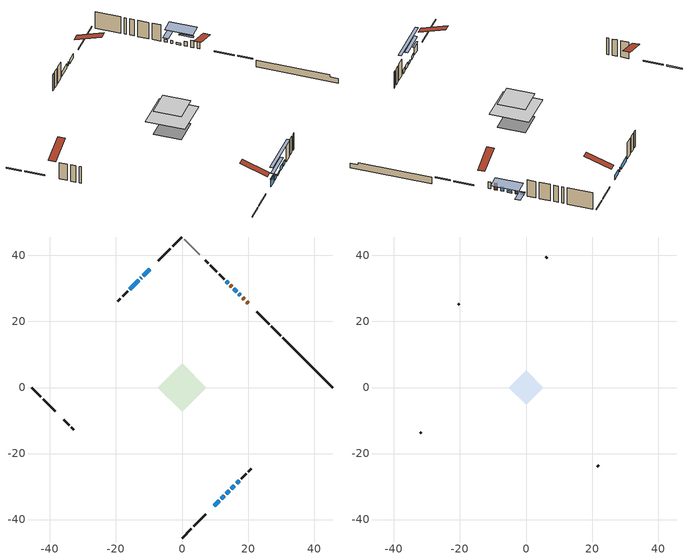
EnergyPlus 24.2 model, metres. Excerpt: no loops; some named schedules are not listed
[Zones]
conditioned space
 floor adiabatic (AdiabaticFloorConstruction): -7.32,0 0,7.32 7.32,0 0,-7.32 z2.99
 floor foundation (Slab1 construction): -5.18,0 0,5.18 5.18,0 0,-5.18 z-1.49
 wall outside (RimJoist1 construction): 0,-45.58 2.83,-42.75 / -45.58,0 -42.75,-2.83 / 0,45.58 -2.83,42.75 / 29.84,15.74 27.01,18.57 z0.55:0.85
 wall outside (RimJoist2 construction): 3.49,-42.09 7.18,-38.4 / -42.09,-3.49 -38.4,-7.18 / -3.49,42.09 -7.18,38.4 / 26.35,19.23 22.65,22.93 z0.55:0.85
 wall outside (AdiabaticWallConstruction 1): 18.9,26.68 18.35,27.23 z0.55:2.58
 wall outside (AdiabaticWallConstruction): 17.69,27.89 17.17,28.41 z0.55:1.97; 9.83,-35.76 11.23,-34.35 z0.55:2.63; 11.88,-33.7 12.76,-32.82 z0.55:1.62; 16.51,29.07 15.65,29.93 / 13.42,-32.16 14.28,-31.3 z0.55:1.16; -9.83,35.76 -11.71,33.87 / 14.94,-30.64 15.88,-29.7 / 16.54,-29.04 17.29,-28.29 / -12.37,33.21 -12.49,33.09 / -13.15,32.44 -15.81,29.77 z0.55:1.77; 13.96,31.62 13.42,32.16 z0.55:1.34
 wall outside (Wall1 construction): 17.95,-27.63 19.48,-26.1 / -35.76,-9.83 -34.22,-11.36 / -16.47,29.11 -18,27.58 / 12.76,32.82 11.23,34.35 z0.55:5.43
 wall outside (Wall3 construction): 20.14,-25.44 20.99,-24.59 / -33.57,-12.02 -32.72,-12.86 / -18.66,26.92 -19.51,26.07 / 7.92,37.66 7.07,38.51 z0.55:5.43
 wall foundation (FoundationWall1 construction): 30.49,15.09,-1.49 30.49,15.09,0.55 44.07,1.51,0.55 44.07,1.51,-0.15 45.58,0,-0.15 45.58,0,-1.49
 wall othersidecoefficients (AdiabaticWallConstruction 1): 20.01,25.57 19.55,26.03 z0.55:2.58
 wall othersidecoefficients (AdiabaticWallConstruction): 15,30.59 14.62,30.96 z0.55:1.44
 wall othersidecoefficients (Wall2 construction): 10.58,35.01 8.58,37 z0.55:5.43
 wall adiabatic (Wall5 construction): 5.36,40.22 0.66,44.92 z0.55:5.43
 window (WindowConstruction): 17.69,27.89 17.17,28.41 z0.55:1.97
 window (WindowConstruction 6): 9.83,-35.76 11.23,-34.35 z0.55:2.63
 window (WindowConstruction 7): 11.88,-33.7 12.76,-32.82 z0.55:1.62
 window (WindowConstruction 9): 16.51,29.07 15.65,29.93 z0.55:1.16
 window (WindowConstruction 10): 13.42,-32.16 14.28,-31.3 z0.55:1.16
 window (WindowConstruction 1): -9.83,35.76 -11.71,33.87 z0.55:1.77
 window (WindowConstruction 2): 14.94,-30.64 15.88,-29.7 z0.55:1.77
 window (WindowConstruction 3): 16.54,-29.04 17.29,-28.29 z0.55:1.77
 window (WindowConstruction 8): -12.37,33.21 -12.49,33.09 z0.55:1.77
 window (WindowConstruction 4): 13.96,31.62 13.42,32.16 z0.55:1.34
 window (WindowConstruction 5): -13.15,32.44 -15.81,29.77 z0.55:1.77
 door inside (Door): 20.01,25.57 19.56,26.03 z0.55:2.58
 door (Door 1): 18.9,26.68 18.35,27.23 z0.55:2.58
 door inside (Window): 14.99,30.59 14.62,30.96 z0.55:1.44
 ceiling adiabatic (AdiabaticFloorConstruction): 0,-7.32 7.32,0 0,7.32 -7.32,0 z2.99
attic - vented
 floor to conditioned space (Floor1 construction Reversed): -5.18,0 0,5.18 5.18,0 0,-5.18 z5.43
 wall outside (Wall4 construction): 21.65,-23.94 22.04,-23.54 / -32.06,-13.52 -31.66,-13.92 / -20.16,25.42 -20.56,25.02 / 6.41,39.17 6.02,39.56 z0.55:5.43
 roof outside (Roof1 construction): 9.17,-36.41,5.43 4.13,-31.37,7.8 2.8,-32.7,7.8 7.84,-37.74,5.43; -36.41,-9.17,5.43 -31.37,-4.13,7.8 -32.7,-2.8,7.8 -37.74,-7.84,5.43; -9.17,36.41,5.43 -4.13,31.37,7.8 -2.8,32.7,7.8 -7.84,37.74,5.43; 20.67,24.91,5.43 15.63,19.87,7.8 16.95,18.54,7.8 22,23.58,5.43
shading: 16.1,29.49 18.77,26.81 19.2,27.24 16.53,29.92 z3.49; 11.44,-34.14 9.61,-35.97 9.83,-36.18 11.65,-34.35 z2.93; 14.92,-30.66 9.73,-35.85 10.26,-36.39 15.46,-31.2 z4.67; 13.49,32.09 18.67,26.91 21.26,29.5 16.08,34.68 z4.21; 18.38,-27.2 9.33,-36.26 9.86,-36.79 18.91,-27.74 z6.95; 13.21,32.37 14.17,31.41 16.76,34 15.8,34.96 z1.64
[Building]
Building 1: Terrain=Suburbs
[Site:Location]
Montreal Mirabel Intl AP_QC: Latitude {deg}=45.68; Longitude {deg}=-74.03; Time Zone {hr}=-5; Elevation {m}=82; Keep Site Location Information=Yes
[Site:GroundTemperature:Shallow]
0.642858, -1.75623, -1.94836, -0.80987, 3.76054, 8.30966, 12.2535, 14.7518, 14.9641, 12.9321, 9.08883, 4.67926
[Site:WaterMainsTemperature]
Calculation Method=Schedule; Temperature Schedule=mains temperature schedule
[Material] Roughness=Rough; Thermal Absorptance=0.9
Name | Thickness {m} | Conductivity {W/m-K} | Density {kg/m3} | Specific Heat {J/kg-K} | Solar Absorptance | Visible Absorptance
asphalt or fiberglass shingles | 0.00635 | 0.162714 | 1121.4 | 1465.45 | 0.4 | 0.4
ceiling loosefill ins | 0.254 | 0.0480833 | 16.02 | 1046.75 | 0.7 | 0.7
ceiling stud and cavity | 0.1397 | 0.734582 | 65.682 | 1177.47 | 0.7 | 0.7
concrete 4.0 in. | 0.1016 | 1.803125 | 2242.8 | 837.4 | 0.7 | 0.7
concrete 8.0 in. | 0.2032 | 1.803125 | 2242.8 | 837.4 | 0.7 | 0.7
door material | 0.04445 | 0.469622 | 512.64 | 1214.23 | 0.7 | 0.7
door material 1 | 0.04445 | 0.060037 | 512.64 | 1214.23 | 0.7 | 0.7
door material 2 | 0.04445 | 0.053851 | 512.64 | 1214.23 | 0.7 | 0.7
exterior vertical ins | 0.00157442 | 0.029427 | 32.04 | 1214.23 | 0.7 | 0.7
floor covering | 0.0127 | 0.0433444 | 54.468 | 1339.84 | 0.6 | 0.6
floor rigid ins; wall rigid ins | 0.512978 | 0.029427 | 32.04 | 1214.23 | 0.7 | 0.7
floor stud and cavity | 0.1397 | 1.75129 | 37.0049 | 1207.88 | 0.7 | 0.7
furniture material conditioned space 1 | 0.1524 | 0.115458 | 640.8 | 1214.23 | 0.6 | 0.6
gypsum board | 0.0127 | 0.160291 | 801 | 837.4 | 0.6 | 0.6
osb sheathing 0.5 in. | 0.0127 | 0.115458 | 512.64 | 1214.23 | 0.7 | 0.7
osb sheathing 0.5 in. 1 | 0.0127 | 0.115458 | 512.64 | 1214.23 | 0.4 | 0.4
osb sheathing 0.75 in. | 0.01905 | 0.115458 | 512.64 | 1214.23 | 0.7 | 0.7
osb sheathing 2.0 in. | 0.0508 | 0.115458 | 512.64 | 1214.23 | 0.7 | 0.7
rim joist stud and cavity | 0.0508 | 0.0452492 | 125.044 | 1163.47 | 0.6 | 0.6
rim joist stud and cavity 1 | 0.0508 | 0.433314 | 125.044 | 1163.47 | 0.6 | 0.6
wall stud and cavity | 0.1397 | 0.100049 | 139.0536 | 1170.24 | 0.7 | 0.7
wall stud and cavity 1 | 0.1397 | 0.105708 | 139.0536 | 1170.24 | 0.7 | 0.7
wall stud and cavity 2 | 0.1397 | 0.0881538 | 139.0536 | 1170.24 | 0.7 | 0.7
wall stud and cavity 3 | 0.0889 | 6.1454 | 50.32683 | 1063.81 | 0.6 | 0.6
wall stud and cavity 4 | 0.1397 | 0.0895927 | 139.0536 | 1170.24 | 0.7 | 0.7
wall stud and cavity 5 | 0.0889 | 0.380278 | 52.3479 | 1209.89 | 0.7 | 0.7
wall stud and cavity 6 | 0.0889 | 0.391764 | 83.0341 | 1211.67 | 0.7 | 0.7
wood siding | 0.0254 | 0.102417 | 544.68 | 1172.36 | 0.4 | 0.4
wood siding 1 | 0.00254 | 0.102417 | 544.68 | 1172.36 | 0.4 | 0.4
wood siding 2; wood siding 3; wood siding 4 | 0.0254 | 0.102417 | 544.68 | 1172.36 | 0.7 | 0.7
[WindowMaterial:SimpleGlazingSystem]
Name | U-Factor {W/m2-K} | Solar Heat Gain Coefficient
WindowMaterial | 2.963916 | 0.56
WindowMaterial 1 | 4.07624 | 0.69
WindowMaterial 2 | 4.34197 | 0.67
WindowMaterial 3 | 4.53275 | 0.66
WindowMaterial 4 | 2.969594 | 0.62
WindowMaterial 5 | 3.58509 | 0.72
WindowMaterial 6 | 3.31993 | 0.62
WindowMaterial 7 | 4.51231 | 0.67
WindowMaterial 8 | 3.13937 | 0.43
WindowMaterial 9 | 5.03752 | 0.63
[Construction]
AdiabaticFloorConstruction: floor stud and cavity, floor rigid ins, osb sheathing 0.75 in., floor covering
AdiabaticWallConstruction: wood siding 3, wall rigid ins, wall stud and cavity 5, gypsum board
AdiabaticWallConstruction 1: wood siding 4, wall rigid ins, wall stud and cavity 5, gypsum board
Door: door material 1
Door 1: door material 2
Floor1 construction Reversed: gypsum board, ceiling stud and cavity, ceiling loosefill ins
FoundationWall1 construction: concrete 8.0 in.
furniture construction conditioned space 1: furniture material conditioned space 1
PartitionWallConstruction: gypsum board, wall stud and cavity 6, gypsum board
RimJoist1 construction: wood siding 2, osb sheathing 2.0 in., rim joist stud and cavity
RimJoist2 construction: wood siding 2, osb sheathing 2.0 in., rim joist stud and cavity 1
Roof1 construction: asphalt or fiberglass shingles
Slab1 construction: concrete 4.0 in.
Wall1 construction: wood siding, osb sheathing 0.5 in., wall stud and cavity, gypsum board
Wall2 construction: osb sheathing 0.5 in. 1, wall stud and cavity 1, gypsum board
Wall3 construction: wood siding, osb sheathing 0.5 in., wall stud and cavity 2, gypsum board
Wall4 construction: wood siding 1, wall stud and cavity 3
Wall5 construction: osb sheathing 0.5 in. 1, wall stud and cavity 4, gypsum board
Window: door material
WindowConstruction: WindowMaterial
WindowConstruction 1: WindowMaterial 1
WindowConstruction 10; WindowConstruction 9: WindowMaterial 9
WindowConstruction 2: WindowMaterial 2
WindowConstruction 3: WindowMaterial 3
WindowConstruction 4: WindowMaterial 4
WindowConstruction 5: WindowMaterial 5
WindowConstruction 6: WindowMaterial 6
WindowConstruction 7: WindowMaterial 7
WindowConstruction 8: WindowMaterial 8
[Zone] Multiplier=1; Part of Total Floor Area=Yes
Name | Volume {m3}
attic - vented | 20.6937
conditioned space | 395.5
[Space]
Name | Zone | Volume {m3}
attic - vented 1 | attic - vented | 20.6937
conditioned space 1 | conditioned space | 395.5
[ZoneInfiltration:EffectiveLeakageArea]
infil attic - vented 1: Zone or Space=attic - vented 1; Schedule=Always On Discrete; Effective Air Leakage Area {cm2}=2474.77; Stack Coefficient=0.000504444; Wind Coefficient=1.51749e-05
[ZoneMixing]
whole house fan mix: Zone or Space=attic - vented; Schedule=Always On Continuous; Design Flow Rate Calculation Method=Flow/Zone; Design Flow Rate {m3/s}=0; Source Zone or Space=conditioned space
[SurfaceProperty:ExposedFoundationPerimeter]
Slab1: Exposed Perimeter Calculation Method=TotalExposedPerimeter; Total Exposed Perimeter {m}=21.336
[SurfaceProperty:OtherSideCoefficients]
other non-freezing space: Combined Convective/Radiative Film Coefficient {W/m2-K}=8.35; Constant Temperature Coefficient=1; External Dry-Bulb Temperature Coefficient=0; Ground Temperature Coefficient=0; Wind Speed Coefficient=0; Zone Air Temperature Coefficient=0; Constant Temperature Schedule=other non-freezing space; Previous Other Side Temperature Coefficient=0
[InternalMass] Zone or ZoneList=conditioned space; Space or SpaceList=conditioned space 1
Name | Construction | Surface Area {m2}
furniture mass conditioned space 1 | furniture construction conditioned space 1 | 64.328
partition wall mass | PartitionWallConstruction | 160.82
[Lights]
interior lighting: Zone or ZoneList or Space or SpaceList=conditioned space 1; Schedule=interior lighting schedule; Design Level Calculation Method=LightingLevel; Lighting Level {W}=343.2; Return Air Fraction=0; Fraction Radiant=0.6; Fraction Visible=0.2; Fraction Replaceable=1
[People]
occupants: Zone or ZoneList or Space or SpaceList=conditioned space 1; Number of People Schedule=occupants schedule; Number of People Calculation Method=People; Number of People=3; Fraction Radiant=0.314171; Sensible Heat Fraction=0.56303; Activity Level Schedule=occupants activity schedule; Carbon Dioxide Generation Rate {m3/s-W}=0; Enable ASHRAE 55 Comfort Warnings=No; Mean Radiant Temperature Calculation Type=EnclosureAveraged
[ElectricEquipment] Zone or ZoneList or Space or SpaceList=conditioned space 1; Design Level Calculation Method=EquipmentLevel
Name | Schedule | Design Level {W} | Fraction Latent | Fraction Radiant | Fraction Lost
clothes dryer | clothes dryer schedule | 140.772 | 0.015 | 0.081 | 0.85
clothes washer | clothes washer schedule | 32.1985 | 0.03 | 0.162 | 0.7
cooking range | cooking range schedule | 208.969 | 0.08 | 0.432 | 0.2
dishwasher | dishwasher schedule | 66.8632 | 0.3 | 0.18 | 0.4
fridge | fridge schedule | 72.9452 | 0 | 0.6 | 0
mech vent bath fan 0 | mech vent bath fan 0 schedule | 50.2 | 0 | 0 | 1
mech vent house fan | mech vent house fan schedule | 0 | 0 | 0 | 1
mech vent house fan cfis | mech vent house fan cfis schedule | 0 | 0 | 0 | 0
mech vent range fan 0 | mech vent range fan 0 schedule | 57 | 0 | 0 | 1
misc plug loads | misc plug loads schedule | 494.7 | 0.045 | 0.513 | 0.1
whole house fan | Always On Discrete | 0 | 0 | 0 | 1
[OtherEquipment] Zone or ZoneList or Space or SpaceList=conditioned space 1; Design Level Calculation Method=EquipmentLevel
Name | Fuel Type | Schedule | Design Level {W} | Fraction Latent | Fraction Radiant | Fraction Lost
clothes dryer 1 | Electricity | clothes dryer schedule | 0 | 0.015 | 0.081 | 0.85
cooking range 1 | Electricity | cooking range schedule | 0 | 0.08 | 0.432 | 0.2
general water use latent | None | general water use schedule | 59.3978 | 1 | 0 | 0
general water use sensible | None | general water use schedule | -58.539 | 0 | 0.6 | 0
mech vent house fan latent load | None | Always On Discrete | 0 | 1 | 0 | 0
mech vent house fan sensible load | None | Always On Discrete | 0 | 0 | 0 | 0
water heater energy adjustment1 | Electricity | Always On Discrete | 0.01 | 0 | 0 | 1
[ZoneInfiltration:DesignFlowRate] Zone or ZoneList or Space or SpaceList=conditioned space 1; Schedule=Always On Discrete; Design Flow Rate Calculation Method=Flow/Zone; Design Flow Rate {m3/s}=0
infil flow; natural vent flow; whole house fan flow
[Foundation:Kiva]
Foundation Kiva 1: Initial Indoor Air Temperature {C}=18; Wall Height Above Grade {m}=0.549981; Wall Depth Below Slab {m}=0.2032; Custom Block Material Name 1=exterior vertical ins; Custom Block Depth 1 {m}=2.04; Custom Block X Position 1 {m}=0.2032; Custom Block Z Position 1 {m}=0
[Foundation:Kiva:Settings]
Soil Conductivity {W/m-K}=0.849921; Soil Density {kg/m3}=1842.3; Soil Specific Heat {J/kg-K}=418.7; Ground Solar Absorptivity=0.9; Ground Thermal Absorptivity=0.9; Ground Surface Roughness {m}=0.03; Far-Field Width {m}=40; Deep-Ground Boundary Condition=ZeroFlux; Deep-Ground Depth {m}=40; Minimum Cell Dimension {m}=0.2; Maximum Cell Growth Coefficient=3; Simulation Timestep=Timestep
[Exterior:Lights]
exterior lighting: Schedule=exterior lighting schedule; Design Level {W}=75.6
[Schedule:Constant]
Name | Hourly Value
Always On Continuous; mech vent house fan schedule; mech vent house fan cfis schedule; Always On Discrete | 1
other non-freezing space; fridge schedule | 0
occupants activity schedule | 117.228
[Schedule:Week:Daily]
interior lighting schedule Week Rule - Jan1-Jan27: interior lighting schedule day, interior lighting schedule day, interior lighting schedule day, interior lighting schedule day, interior lighting schedule day, interior lighting schedule day, interior lighting schedule day, interior lighting schedule default day, interior lighting schedule default day, interior lighting schedule default day, interior lighting schedule default day, interior lighting schedule default day
interior lighting schedule Week Rule - Jan28-Feb3: interior lighting schedule day, interior lighting schedule day, interior lighting schedule day, interior lighting schedule day, interior lighting schedule day 1, interior lighting schedule day 1, interior lighting schedule day 1, interior lighting schedule default day, interior lighting schedule default day, interior lighting schedule default day, interior lighting schedule default day, interior lighting schedule default day
interior lighting schedule Week Rule - Feb4-Feb24: interior lighting schedule day 1, interior lighting schedule day 1, interior lighting schedule day 1, interior lighting schedule day 1, interior lighting schedule day 1, interior lighting schedule day 1, interior lighting schedule day 1, interior lighting schedule default day, interior lighting schedule default day, interior lighting schedule default day, interior lighting schedule default day, interior lighting schedule default day
interior lighting schedule Week Rule - Feb25-Mar3: interior lighting schedule day 1, interior lighting schedule day 1, interior lighting schedule day 1, interior lighting schedule day 1, interior lighting schedule day 2, interior lighting schedule day 2, interior lighting schedule day 2, interior lighting schedule default day, interior lighting schedule default day, interior lighting schedule default day, interior lighting schedule default day, interior lighting schedule default day
interior lighting schedule Week Rule - Mar4-Mar31: interior lighting schedule day 2, interior lighting schedule day 2, interior lighting schedule day 2, interior lighting schedule day 2, interior lighting schedule day 2, interior lighting schedule day 2, interior lighting schedule day 2, interior lighting schedule default day, interior lighting schedule default day, interior lighting schedule default day, interior lighting schedule default day, interior lighting schedule default day
interior lighting schedule Week Rule - Apr1-Apr28: interior lighting schedule day 3, interior lighting schedule day 3, interior lighting schedule day 3, interior lighting schedule day 3, interior lighting schedule day 3, interior lighting schedule day 3, interior lighting schedule day 3, interior lighting schedule default day, interior lighting schedule default day, interior lighting schedule default day, interior lighting schedule default day, interior lighting schedule default day
interior lighting schedule Week Rule - Apr29-May5: interior lighting schedule day 3, interior lighting schedule day 3, interior lighting schedule day 4, interior lighting schedule day 4, interior lighting schedule day 4, interior lighting schedule day 4, interior lighting schedule day 4, interior lighting schedule default day, interior lighting schedule default day, interior lighting schedule default day, interior lighting schedule default day, interior lighting schedule default day
interior lighting schedule Week Rule - May6-May26: interior lighting schedule day 4, interior lighting schedule day 4, interior lighting schedule day 4, interior lighting schedule day 4, interior lighting schedule day 4, interior lighting schedule day 4, interior lighting schedule day 4, interior lighting schedule default day, interior lighting schedule default day, interior lighting schedule default day, interior lighting schedule default day, interior lighting schedule default day
interior lighting schedule Week Rule - May27-Jun2: interior lighting schedule day 4, interior lighting schedule day 4, interior lighting schedule day 4, interior lighting schedule day 4, interior lighting schedule day 4, interior lighting schedule day 5, interior lighting schedule day 5, interior lighting schedule default day, interior lighting schedule default day, interior lighting schedule default day, interior lighting schedule default day, interior lighting schedule default day
interior lighting schedule Week Rule - Jun3-Jun30: interior lighting schedule day 5, interior lighting schedule day 5, interior lighting schedule day 5, interior lighting schedule day 5, interior lighting schedule day 5, interior lighting schedule day 5, interior lighting schedule day 5, interior lighting schedule default day, interior lighting schedule default day, interior lighting schedule default day, interior lighting schedule default day, interior lighting schedule default day
interior lighting schedule Week Rule - Jul1-Jul28: interior lighting schedule day 6, interior lighting schedule day 6, interior lighting schedule day 6, interior lighting schedule day 6, interior lighting schedule day 6, interior lighting schedule day 6, interior lighting schedule day 6, interior lighting schedule default day, interior lighting schedule default day, interior lighting schedule default day, interior lighting schedule default day, interior lighting schedule default day
interior lighting schedule Week Rule - Jul29-Aug4: interior lighting schedule day 6, interior lighting schedule day 6, interior lighting schedule day 6, interior lighting schedule day 7, interior lighting schedule day 7, interior lighting schedule day 7, interior lighting schedule day 7, interior lighting schedule default day, interior lighting schedule default day, interior lighting schedule default day, interior lighting schedule default day, interior lighting schedule default day
interior lighting schedule Week Rule - Aug5-Aug25: interior lighting schedule day 7, interior lighting schedule day 7, interior lighting schedule day 7, interior lighting schedule day 7, interior lighting schedule day 7, interior lighting schedule day 7, interior lighting schedule day 7, interior lighting schedule default day, interior lighting schedule default day, interior lighting schedule default day, interior lighting schedule default day, interior lighting schedule default day
interior lighting schedule Week Rule - Aug26-Sep1: interior lighting schedule day 7, interior lighting schedule day 7, interior lighting schedule day 7, interior lighting schedule day 7, interior lighting schedule day 7, interior lighting schedule day 7, interior lighting schedule day 8, interior lighting schedule default day, interior lighting schedule default day, interior lighting schedule default day, interior lighting schedule default day, interior lighting schedule default day
interior lighting schedule Week Rule - Sep2-Sep29: interior lighting schedule day 8, interior lighting schedule day 8, interior lighting schedule day 8, interior lighting schedule day 8, interior lighting schedule day 8, interior lighting schedule day 8, interior lighting schedule day 8, interior lighting schedule default day, interior lighting schedule default day, interior lighting schedule default day, interior lighting schedule default day, interior lighting schedule default day
interior lighting schedule Week Rule - Sep30-Oct6: interior lighting schedule day 8, interior lighting schedule day 9, interior lighting schedule day 9, interior lighting schedule day 9, interior lighting schedule day 9, interior lighting schedule day 9, interior lighting schedule day 9, interior lighting schedule default day, interior lighting schedule default day, interior lighting schedule default day, interior lighting schedule default day, interior lighting schedule default day
interior lighting schedule Week Rule - Oct7-Oct27: interior lighting schedule day 9, interior lighting schedule day 9, interior lighting schedule day 9, interior lighting schedule day 9, interior lighting schedule day 9, interior lighting schedule day 9, interior lighting schedule day 9, interior lighting schedule default day, interior lighting schedule default day, interior lighting schedule default day, interior lighting schedule default day, interior lighting schedule default day
interior lighting schedule Week Rule - Oct28-Nov3: interior lighting schedule day 9, interior lighting schedule day 9, interior lighting schedule day 9, interior lighting schedule day 9, interior lighting schedule day 10, interior lighting schedule day 10, interior lighting schedule day 10, interior lighting schedule default day, interior lighting schedule default day, interior lighting schedule default day, interior lighting schedule default day, interior lighting schedule default day
interior lighting schedule Week Rule - Nov4-Nov24: interior lighting schedule day 10, interior lighting schedule day 10, interior lighting schedule day 10, interior lighting schedule day 10, interior lighting schedule day 10, interior lighting schedule day 10, interior lighting schedule day 10, interior lighting schedule default day, interior lighting schedule default day, interior lighting schedule default day, interior lighting schedule default day, interior lighting schedule default day
interior lighting schedule Week Rule - Nov25-Dec1: interior lighting schedule day 10, interior lighting schedule day 10, interior lighting schedule day 10, interior lighting schedule day 10, interior lighting schedule day 10, interior lighting schedule day 10, interior lighting schedule day 11, interior lighting schedule default day, interior lighting schedule default day, interior lighting schedule default day, interior lighting schedule default day, interior lighting schedule default day
interior lighting schedule Week Rule - Dec2-Dec31: interior lighting schedule day 11, interior lighting schedule day 11, interior lighting schedule day 11, interior lighting schedule day 11, interior lighting schedule day 11, interior lighting schedule day 11, interior lighting schedule day 11, interior lighting schedule default day, interior lighting schedule default day, interior lighting schedule default day, interior lighting schedule default day, interior lighting schedule default day
occupants schedule Week Rule - Jan1-Dec31: occupants schedule day, occupants schedule day, occupants schedule day, occupants schedule day, occupants schedule day, occupants schedule day, occupants schedule day, occupants schedule default day, occupants schedule default day, occupants schedule default day, occupants schedule default day, occupants schedule default day
clothes dryer schedule Week Rule - Jan1-Dec31: clothes dryer schedule day, clothes dryer schedule day, clothes dryer schedule day, clothes dryer schedule day, clothes dryer schedule day, clothes dryer schedule day, clothes dryer schedule day, clothes dryer schedule default day, clothes dryer schedule default day, clothes dryer schedule default day, clothes dryer schedule default day, clothes dryer schedule default day
clothes washer schedule Week Rule - Jan1-Dec31: clothes washer schedule day, clothes washer schedule day, clothes washer schedule day, clothes washer schedule day, clothes washer schedule day, clothes washer schedule day, clothes washer schedule day, clothes washer schedule default day, clothes washer schedule default day, clothes washer schedule default day, clothes washer schedule default day, clothes washer schedule default day
cooking range schedule Week Rule - Jan1-Dec31: cooking range schedule day, cooking range schedule day, cooking range schedule day, cooking range schedule day, cooking range schedule day, cooking range schedule day, cooking range schedule day, cooking range schedule default day, cooking range schedule default day, cooking range schedule default day, cooking range schedule default day, cooking range schedule default day
dishwasher schedule Week Rule - Jan1-Dec31: dishwasher schedule day, dishwasher schedule day, dishwasher schedule day, dishwasher schedule day, dishwasher schedule day, dishwasher schedule day, dishwasher schedule day, dishwasher schedule default day, dishwasher schedule default day, dishwasher schedule default day, dishwasher schedule default day, dishwasher schedule default day
mech vent bath fan 0 schedule Week Rule - Jan1-Dec31: mech vent bath fan 0 schedule day, mech vent bath fan 0 schedule day, mech vent bath fan 0 schedule day, mech vent bath fan 0 schedule day, mech vent bath fan 0 schedule day, mech vent bath fan 0 schedule day, mech vent bath fan 0 schedule day, mech vent bath fan 0 schedule default day, mech vent bath fan 0 schedule default day, mech vent bath fan 0 schedule default day, mech vent bath fan 0 schedule default day, mech vent bath fan 0 schedule default day
mech vent range fan 0 schedule Week Rule - Jan1-Dec31: mech vent range fan 0 schedule day, mech vent range fan 0 schedule day, mech vent range fan 0 schedule day, mech vent range fan 0 schedule day, mech vent range fan 0 schedule day, mech vent range fan 0 schedule day, mech vent range fan 0 schedule day, mech vent range fan 0 schedule default day, mech vent range fan 0 schedule default day, mech vent range fan 0 schedule default day, mech vent range fan 0 schedule default day, mech vent range fan 0 schedule default day
misc plug loads schedule Week Rule - Jan1-Dec31: misc plug loads schedule day, misc plug loads schedule day, misc plug loads schedule day, misc plug loads schedule day, misc plug loads schedule day, misc plug loads schedule day, misc plug loads schedule day, misc plug loads schedule default day, misc plug loads schedule default day, misc plug loads schedule default day, misc plug loads schedule default day, misc plug loads schedule default day
general water use schedule Week Rule - Jan1-Dec31: general water use schedule day, general water use schedule day, general water use schedule day, general water use schedule day, general water use schedule day, general water use schedule day, general water use schedule day, general water use schedule default day, general water use schedule default day, general water use schedule default day, general water use schedule default day, general water use schedule default day
exterior lighting schedule Week Rule - Jan1-Jan27: exterior lighting schedule day, exterior lighting schedule day, exterior lighting schedule day, exterior lighting schedule day, exterior lighting schedule day, exterior lighting schedule day, exterior lighting schedule day, exterior lighting schedule default day, exterior lighting schedule default day, exterior lighting schedule default day, exterior lighting schedule default day, exterior lighting schedule default day
exterior lighting schedule Week Rule - Jan28-Feb3: exterior lighting schedule day, exterior lighting schedule day, exterior lighting schedule day, exterior lighting schedule day, exterior lighting schedule day 1, exterior lighting schedule day 1, exterior lighting schedule day 1, exterior lighting schedule default day, exterior lighting schedule default day, exterior lighting schedule default day, exterior lighting schedule default day, exterior lighting schedule default day
exterior lighting schedule Week Rule - Feb4-Feb24: exterior lighting schedule day 1, exterior lighting schedule day 1, exterior lighting schedule day 1, exterior lighting schedule day 1, exterior lighting schedule day 1, exterior lighting schedule day 1, exterior lighting schedule day 1, exterior lighting schedule default day, exterior lighting schedule default day, exterior lighting schedule default day, exterior lighting schedule default day, exterior lighting schedule default day
exterior lighting schedule Week Rule - Feb25-Mar3: exterior lighting schedule day 1, exterior lighting schedule day 1, exterior lighting schedule day 1, exterior lighting schedule day 1, exterior lighting schedule day 2, exterior lighting schedule day 2, exterior lighting schedule day 2, exterior lighting schedule default day, exterior lighting schedule default day, exterior lighting schedule default day, exterior lighting schedule default day, exterior lighting schedule default day
exterior lighting schedule Week Rule - Mar4-Mar31: exterior lighting schedule day 2, exterior lighting schedule day 2, exterior lighting schedule day 2, exterior lighting schedule day 2, exterior lighting schedule day 2, exterior lighting schedule day 2, exterior lighting schedule day 2, exterior lighting schedule default day, exterior lighting schedule default day, exterior lighting schedule default day, exterior lighting schedule default day, exterior lighting schedule default day
exterior lighting schedule Week Rule - Apr1-Apr28: exterior lighting schedule day 3, exterior lighting schedule day 3, exterior lighting schedule day 3, exterior lighting schedule day 3, exterior lighting schedule day 3, exterior lighting schedule day 3, exterior lighting schedule day 3, exterior lighting schedule default day, exterior lighting schedule default day, exterior lighting schedule default day, exterior lighting schedule default day, exterior lighting schedule default day
exterior lighting schedule Week Rule - Apr29-May5: exterior lighting schedule day 3, exterior lighting schedule day 3, exterior lighting schedule day 4, exterior lighting schedule day 4, exterior lighting schedule day 4, exterior lighting schedule day 4, exterior lighting schedule day 4, exterior lighting schedule default day, exterior lighting schedule default day, exterior lighting schedule default day, exterior lighting schedule default day, exterior lighting schedule default day
exterior lighting schedule Week Rule - May6-May26: exterior lighting schedule day 4, exterior lighting schedule day 4, exterior lighting schedule day 4, exterior lighting schedule day 4, exterior lighting schedule day 4, exterior lighting schedule day 4, exterior lighting schedule day 4, exterior lighting schedule default day, exterior lighting schedule default day, exterior lighting schedule default day, exterior lighting schedule default day, exterior lighting schedule default day
exterior lighting schedule Week Rule - May27-Jun2: exterior lighting schedule day 4, exterior lighting schedule day 4, exterior lighting schedule day 4, exterior lighting schedule day 4, exterior lighting schedule day 4, exterior lighting schedule day 5, exterior lighting schedule day 5, exterior lighting schedule default day, exterior lighting schedule default day, exterior lighting schedule default day, exterior lighting schedule default day, exterior lighting schedule default day
exterior lighting schedule Week Rule - Jun3-Jun30: exterior lighting schedule day 5, exterior lighting schedule day 5, exterior lighting schedule day 5, exterior lighting schedule day 5, exterior lighting schedule day 5, exterior lighting schedule day 5, exterior lighting schedule day 5, exterior lighting schedule default day, exterior lighting schedule default day, exterior lighting schedule default day, exterior lighting schedule default day, exterior lighting schedule default day
exterior lighting schedule Week Rule - Jul1-Jul28: exterior lighting schedule day 6, exterior lighting schedule day 6, exterior lighting schedule day 6, exterior lighting schedule day 6, exterior lighting schedule day 6, exterior lighting schedule day 6, exterior lighting schedule day 6, exterior lighting schedule default day, exterior lighting schedule default day, exterior lighting schedule default day, exterior lighting schedule default day, exterior lighting schedule default day
exterior lighting schedule Week Rule - Jul29-Aug4: exterior lighting schedule day 6, exterior lighting schedule day 6, exterior lighting schedule day 6, exterior lighting schedule day 7, exterior lighting schedule day 7, exterior lighting schedule day 7, exterior lighting schedule day 7, exterior lighting schedule default day, exterior lighting schedule default day, exterior lighting schedule default day, exterior lighting schedule default day, exterior lighting schedule default day
exterior lighting schedule Week Rule - Aug5-Aug25: exterior lighting schedule day 7, exterior lighting schedule day 7, exterior lighting schedule day 7, exterior lighting schedule day 7, exterior lighting schedule day 7, exterior lighting schedule day 7, exterior lighting schedule day 7, exterior lighting schedule default day, exterior lighting schedule default day, exterior lighting schedule default day, exterior lighting schedule default day, exterior lighting schedule default day
exterior lighting schedule Week Rule - Aug26-Sep1: exterior lighting schedule day 7, exterior lighting schedule day 7, exterior lighting schedule day 7, exterior lighting schedule day 7, exterior lighting schedule day 7, exterior lighting schedule day 7, exterior lighting schedule day 8, exterior lighting schedule default day, exterior lighting schedule default day, exterior lighting schedule default day, exterior lighting schedule default day, exterior lighting schedule default day
exterior lighting schedule Week Rule - Sep2-Sep29: exterior lighting schedule day 8, exterior lighting schedule day 8, exterior lighting schedule day 8, exterior lighting schedule day 8, exterior lighting schedule day 8, exterior lighting schedule day 8, exterior lighting schedule day 8, exterior lighting schedule default day, exterior lighting schedule default day, exterior lighting schedule default day, exterior lighting schedule default day, exterior lighting schedule default day
exterior lighting schedule Week Rule - Sep30-Oct6: exterior lighting schedule day 8, exterior lighting schedule day 9, exterior lighting schedule day 9, exterior lighting schedule day 9, exterior lighting schedule day 9, exterior lighting schedule day 9, exterior lighting schedule day 9, exterior lighting schedule default day, exterior lighting schedule default day, exterior lighting schedule default day, exterior lighting schedule default day, exterior lighting schedule default day
[Schedule:Year]
interior lighting schedule: interior lighting schedule Week Rule - Jan1-Jan27, 1, 1, 1, 27, interior lighting schedule Week Rule - Jan28-Feb3, 1, 28, 2, 3, interior lighting schedule Week Rule - Feb4-Feb24, 2, 4, 2, 24, interior lighting schedule Week Rule - Feb25-Mar3, 2, 25, 3, 3, interior lighting schedule Week Rule - Mar4-Mar31, 3, 4, 3, 31, interior lighting schedule Week Rule - Apr1-Apr28, 4, 1, 4, 28, interior lighting schedule Week Rule - Apr29-May5, 4, 29, 5, 5, interior lighting schedule Week Rule - May6-May26, 5, 6, 5, 26, interior lighting schedule Week Rule - May27-Jun2, 5, 27, 6, 2, interior lighting schedule Week Rule - Jun3-Jun30, 6, 3, 6, 30, interior lighting schedule Week Rule - Jul1-Jul28, 7, 1, 7, 28, interior lighting schedule Week Rule - Jul29-Aug4, 7, 29, 8, 4, interior lighting schedule Week Rule - Aug5-Aug25, 8, 5, 8, 25, interior lighting schedule Week Rule - Aug26-Sep1, 8, 26, 9, 1, interior lighting schedule Week Rule - Sep2-Sep29, 9, 2, 9, 29, interior lighting schedule Week Rule - Sep30-Oct6, 9, 30, 10, 6, interior lighting schedule Week Rule - Oct7-Oct27, 10, 7, 10, 27, interior lighting schedule Week Rule - Oct28-Nov3, 10, 28, 11, 3, interior lighting schedule Week Rule - Nov4-Nov24, 11, 4, 11, 24, interior lighting schedule Week Rule - Nov25-Dec1, 11, 25, 12, 1, interior lighting schedule Week Rule - Dec2-Dec31, 12, 2, 12, 31
occupants schedule: occupants schedule Week Rule - Jan1-Dec31, 1, 1, 12, 31
clothes dryer schedule: clothes dryer schedule Week Rule - Jan1-Dec31, 1, 1, 12, 31
clothes washer schedule: clothes washer schedule Week Rule - Jan1-Dec31, 1, 1, 12, 31
cooking range schedule: cooking range schedule Week Rule - Jan1-Dec31, 1, 1, 12, 31
dishwasher schedule: dishwasher schedule Week Rule - Jan1-Dec31, 1, 1, 12, 31
mech vent bath fan 0 schedule: mech vent bath fan 0 schedule Week Rule - Jan1-Dec31, 1, 1, 12, 31
mech vent range fan 0 schedule: mech vent range fan 0 schedule Week Rule - Jan1-Dec31, 1, 1, 12, 31
misc plug loads schedule: misc plug loads schedule Week Rule - Jan1-Dec31, 1, 1, 12, 31
general water use schedule: general water use schedule Week Rule - Jan1-Dec31, 1, 1, 12, 31
exterior lighting schedule: exterior lighting schedule Week Rule - Jan1-Jan27, 1, 1, 1, 27, exterior lighting schedule Week Rule - Jan28-Feb3, 1, 28, 2, 3, exterior lighting schedule Week Rule - Feb4-Feb24, 2, 4, 2, 24, exterior lighting schedule Week Rule - Feb25-Mar3, 2, 25, 3, 3, exterior lighting schedule Week Rule - Mar4-Mar31, 3, 4, 3, 31, exterior lighting schedule Week Rule - Apr1-Apr28, 4, 1, 4, 28, exterior lighting schedule Week Rule - Apr29-May5, 4, 29, 5, 5, exterior lighting schedule Week Rule - May6-May26, 5, 6, 5, 26, exterior lighting schedule Week Rule - May27-Jun2, 5, 27, 6, 2, exterior lighting schedule Week Rule - Jun3-Jun30, 6, 3, 6, 30, exterior lighting schedule Week Rule - Jul1-Jul28, 7, 1, 7, 28, exterior lighting schedule Week Rule - Jul29-Aug4, 7, 29, 8, 4, exterior lighting schedule Week Rule - Aug5-Aug25, 8, 5, 8, 25, exterior lighting schedule Week Rule - Aug26-Sep1, 8, 26, 9, 1, exterior lighting schedule Week Rule - Sep2-Sep29, 9, 2, 9, 29, exterior lighting schedule Week Rule - Sep30-Oct6, 9, 30, 10, 6, exterior lighting schedule Week Rule - Oct7-Oct27, 10, 7, 10, 27, exterior lighting schedule Week Rule - Oct28-Nov3, 10, 28, 11, 3, exterior lighting schedule Week Rule - Nov4-Nov24, 11, 4, 11, 24, exterior lighting schedule Week Rule - Nov25-Dec1, 11, 25, 12, 1, exterior lighting schedule Week Rule - Dec2-Dec31, 12, 2, 12, 31
[Schedule:Compact]
mains temperature schedule: Through: 01/01, For: AllDays, Until: 24:00, 5.61444, Through: 01/02, For: AllDays, Until: 24:00, 5.535, Through: 01/03, For: AllDays, Until: 24:00, 5.45667, Through: 01/04, For: AllDays, Until: 24:00, 5.37944, Through: 01/05, For: AllDays, Until: 24:00, 5.30333, Through: 01/06, For: AllDays, Until: 24:00, 5.22889, Through: 01/07, For: AllDays, Until: 24:00, 5.15611, Through: 01/08, For: AllDays, Until: 24:00, 5.08389, Through: 01/09, For: AllDays, Until: 24:00, 5.01333, Through: 01/10, For: AllDays, Until: 24:00, 4.94444, Through: 01/11, For: AllDays, Until: 24:00, 4.87667, Through: 01/12, For: AllDays, Until: 24:00, 4.81056, Through: 01/13, For: AllDays, Until: 24:00, 4.74556, Through: 01/14, For: AllDays, Until: 24:00, 4.68222, Through: 01/15, For: AllDays, Until: 24:00, 4.62056, Through: 01/16, For: AllDays, Until: 24:00, 4.56, Through: 01/17, For: AllDays, Until: 24:00, 4.50111, Through: 01/18, For: AllDays, Until: 24:00, 4.44389, Through: 01/19, For: AllDays, Until: 24:00, 4.38778, Through: 01/20, For: AllDays, Until: 24:00, 4.33389, Through: 01/21, For: AllDays, Until: 24:00, 4.28111, Through: 01/22, For: AllDays, Until: 24:00, 4.23, Through: 01/23, For: AllDays, Until: 24:00, 4.18056, Through: 01/24, For: AllDays, Until: 24:00, 4.13278, Through: 01/25, For: AllDays, Until: 24:00, 4.08667, Through: 01/26, For: AllDays, Until: 24:00, 4.04222, Through: 01/27, For: AllDays, Until: 24:00, 3.99944, Through: 01/28, For: AllDays, Until: 24:00, 3.95833, Through: 01/29, For: AllDays, Until: 24:00, 3.91889, Through: 01/30, For: AllDays, Until: 24:00, 3.88111, Through: 01/31, For: AllDays, Until: 24:00, 3.845, Through: 02/01, For: AllDays, Until: 24:00, 3.81056, Through: 02/02, For: AllDays, Until: 24:00, 3.77778, Through: 02/03, For: AllDays, Until: 24:00, 3.74722, Through: 02/04, For: AllDays, Until: 24:00, 3.71833, Through: 02/05, For: AllDays, Until: 24:00, 3.69056, Through: 02/06, For: AllDays, Until: 24:00, 3.66556, Through: 02/07, For: AllDays, Until: 24:00, 3.64167, Through: 02/08, For: AllDays, Until: 24:00, 3.61944, Through: 02/09, For: AllDays, Until: 24:00, 3.59944, Through: 02/10, For: AllDays, Until: 24:00, 3.58111, Through: 02/11, For: AllDays, Until: 24:00, 3.56444, Through: 02/12, For: AllDays, Until: 24:00, 3.55, Through: 02/13, For: AllDays, Until: 24:00, 3.53667, Through: 02/14, For: AllDays, Until: 24:00, 3.52556, Through: 02/15, For: AllDays, Until: 24:00, 3.51667, Through: 02/16, For: AllDays, Until: 24:00, 3.50889, Through: 02/17, For: AllDays, Until: 24:00, 3.50333, Through: 02/18, For: AllDays, Until: 24:00, 3.49944, Through: 02/19, For: AllDays, Until: 24:00, 3.49778, Through: 02/20, For: AllDays, Until: 24:00, 3.49778, Through: 02/21, For: AllDays, Until: 24:00, 3.49944, Through: 02/22, For: AllDays, Until: 24:00, 3.50278, Through: 02/23, For: AllDays, Until: 24:00, 3.50833, Through: 02/24, For: AllDays, Until: 24:00, 3.515, Through: 02/25, For: AllDays, Until: 24:00, 3.52444, Through: 02/26, For: AllDays, Until: 24:00, 3.535, Through: 02/27, For: AllDays, Until: 24:00, 3.54778, Through: 02/28, For: AllDays, Until: 24:00, 3.56222, Through: 03/01, For: AllDays, Until: 24:00, 3.57833, Through: 03/02, For: AllDays, Until: 24:00, 3.59667, Through: 03/03, For: AllDays, Until: 24:00, 3.61667, Through: 03/04, For: AllDays, Until: 24:00, 3.63833, Through: 03/05, For: AllDays, Until: 24:00, 3.66167, Through: 03/06, For: AllDays, Until: 24:00, 3.68667, Through: 03/07, For: AllDays, Until: 24:00, 3.71389, Through: 03/08, For: AllDays, Until: 24:00, 3.74278, Through: 03/09, For: AllDays, Until: 24:00, 3.77333, Through: 03/10, For: AllDays, Until: 24:00, 3.80556, Through: 03/11, For: AllDays, Until: 24:00, 3.83944, Through: 03/12, For: AllDays, Until: 24:00, 3.87556, Through: 03/13, For: AllDays, Until: 24:00, 3.91278, Through: 03/14, For: AllDays, Until: 24:00, 3.95222, Through: 03/15, For: AllDays, Until: 24:00, 3.99278, Through: 03/16, For: AllDays, Until: 24:00, 4.03556, Through: 03/17, For: AllDays, Until: 24:00, 4.08, Through: 03/18, For: AllDays, Until: 24:00, 4.12556, Through: 03/19, For: AllDays, Until: 24:00, 4.17333, Through: 03/20, For: AllDays, Until: 24:00, 4.22278, Through: 03/21, For: AllDays, Until: 24:00, 4.27333, Through: 03/22, For: AllDays, Until: 24:00, 4.32556, Through: 03/23, For: AllDays, Until: 24:00, 4.38, Through: 03/24, For: AllDays, Until: 24:00, 4.43556, Through: 03/25, For: AllDays, Until: 24:00, 4.49222, Through: 03/26, For: AllDays, Until: 24:00, 4.55111, Through: 03/27, For: AllDays, Until: 24:00, 4.61111, Through: 03/28, For: AllDays, Until: 24:00, 4.67278, Through: 03/29, For: AllDays, Until: 24:00, 4.73611, Through: 03/30, For: AllDays, Until: 24:00, 4.80056, Through: 03/31, For: AllDays, Until: 24:00, 4.86667, Through: 04/01, For: AllDays, Until: 24:00, 4.93444, Through: 04/02, For: AllDays, Until: 24:00, 5.00333, Through: 04/03, For: AllDays, Until: 24:00, 5.07333, Through: 04/04, For: AllDays, Until: 24:00, 5.145, Through: 04/05, For: AllDays, Until: 24:00, 5.21833, Through: 04/06, For: AllDays, Until: 24:00, 5.29222, Through: 04/07, For: AllDays, Until: 24:00, 5.36778, Through: 04/08, For: AllDays, Until: 24:00, 5.445, Through: 04/09, For: AllDays, Until: 24:00, 5.52333, Through: 04/10, For: AllDays, Until: 24:00, 5.60222, Through: 04/11, For: AllDays, Until: 24:00, 5.68278, Through: 04/12, For: AllDays, Until: 24:00, 5.765, Through: 04/13, For: AllDays, Until: 24:00, 5.84778, Through: 04/14, For: AllDays, Until: 24:00, 5.93167, Through: 04/15, For: AllDays, Until: 24:00, 6.01722, Through: 04/16, For: AllDays, Until: 24:00, 6.10333, Through: 04/17, For: AllDays, Until: 24:00, 6.19056, Through: 04/18, For: AllDays, Until: 24:00, 6.27889, Through: 04/19, For: AllDays, Until: 24:00, 6.36833, Through: 04/20, For: AllDays, Until: 24:00, 6.45833, Through: 04/21, For: AllDays, Until: 24:00, 6.55, Through: 04/22, For: AllDays, Until: 24:00, 6.64222, Through: 04/23, For: AllDays, Until: 24:00, 6.735, Through: 04/24, For: AllDays, Until: 24:00, 6.82944, Through: 04/25, For: AllDays, Until: 24:00, 6.92389, Through: 04/26, For: AllDays, Until: 24:00, 7.01944, Through: 04/27, For: AllDays, Until: 24:00, 7.11611, Through: 04/28, For: AllDays, Until: 24:00, 7.21333, Through: 04/29, For: AllDays, Until: 24:00, 7.31111, Through: 04/30, For: AllDays, Until: 24:00, 7.41, Through: 05/01, For: AllDays, Until: 24:00, 7.50944, Through: 05/02, For: AllDays, Until: 24:00, 7.60889, Through: 05/03, For: AllDays, Until: 24:00, 7.71, Through: 05/04, For: AllDays, Until: 24:00, 7.81111, Through: 05/05, For: AllDays, Until: 24:00, 7.91278, Through: 05/06, For: AllDays, Until: 24:00, 8.015, Through: 05/07, For: AllDays, Until: 24:00, 8.11778, Through: 05/08, For: AllDays, Until: 24:00, 8.22056, Through: 05/09, For: AllDays, Until: 24:00, 8.32444, Through: 05/10, For: AllDays, Until: 24:00, 8.42833, Through: 05/11, For: AllDays, Until: 24:00, 8.53278, Through: 05/12, For: AllDays, Until: 24:00, 8.63722, Through: 05/13, For: AllDays, Until: 24:00, 8.74222, Through: 05/14, For: AllDays, Until: 24:00, 8.84778, Through: 05/15, For: AllDays, Until: 24:00, 8.95333, Through: 05/16, For: AllDays, Until: 24:00, 9.05889, Through: 05/17, For: AllDays, Until: 24:00, 9.165, Through: 05/18, For: AllDays, Until: 24:00, 9.27111, Through: 05/19, For: AllDays, Until: 24:00, 9.37722, Through: 05/20, For: AllDays, Until: 24:00, 9.48389, Through: 05/21, For: AllDays, Until: 24:00, 9.59, Through: 05/22, For: AllDays, Until: 24:00, 9.69667, Through: 05/23, For: AllDays, Until: 24:00, 9.80278, Through: 05/24, For: AllDays, Until: 24:00, 9.90944, Through: 05/25, For: AllDays, Until: 24:00, 10.0156, Through: 05/26, For: AllDays, Until: 24:00, 10.1217, Through: 05/27, For: AllDays, Until: 24:00, 10.2278, Through: 05/28, For: AllDays, Until: 24:00, 10.3339, Through: 05/29, For: AllDays, Until: 24:00, 10.4394, Through: 05/30, For: AllDays, Until: 24:00, 10.545, Through: 05/31, For: AllDays, Until: 24:00, 10.65, Through: 06/01, For: AllDays, Until: 24:00, 10.755, Through: 06/02, For: AllDays, Until: 24:00, 10.86, Through: 06/03, For: AllDays, Until: 24:00, 10.9639, Through: 06/04, For: AllDays, Until: 24:00, 11.0678, Through: 06/05, For: AllDays, Until: 24:00, 11.1717, Through: 06/06, For: AllDays, Until: 24:00, 11.2744, Through: 06/07, For: AllDays, Until: 24:00, 11.3772, Through: 06/08, For: AllDays, Until: 24:00, 11.4789, Through: 06/09, For: AllDays, Until: 24:00, 11.5806, Through: 06/10, For: AllDays, Until: 24:00, 11.6817, Through: 06/11, For: AllDays, Until: 24:00, 11.7822, Through: 06/12, For: AllDays, Until: 24:00, 11.8817, Through: 06/13, For: AllDays, Until: 24:00, 11.9811, Through: 06/14, For: AllDays, Until: 24:00, 12.0794, Through: 06/15, For: AllDays, Until: 24:00, 12.1772, Through: 06/16, For: AllDays, Until: 24:00, 12.2739, Through: 06/17, For: AllDays, Until: 24:00, 12.37, Through: 06/18, For: AllDays, Until: 24:00, 12.4656, Through: 06/19, For: AllDays, Until: 24:00, 12.56, Through: 06/20, For: AllDays, Until: 24:00, 12.6539, Through: 06/21, For: AllDays, Until: 24:00, 12.7467, Through: 06/22, For: AllDays, Until: 24:00, 12.8389, Through: 06/23, For: AllDays, Until: 24:00, 12.93, Through: 06/24, For: AllDays, Until: 24:00, 13.02, Through: 06/25, For: AllDays, Until: 24:00, 13.1089, Through: 06/26, For: AllDays, Until: 24:00, 13.1972, Through: 06/27, For: AllDays, Until: 24:00, 13.2839, Through: 06/28, For: AllDays, Until: 24:00, 13.37, Through: 06/29, For: AllDays, Until: 24:00, 13.455, Through: 06/30, For: AllDays, Until: 24:00, 13.5383, Through: 07/01, For: AllDays, Until: 24:00, 13.6211, Through: 07/02, For: AllDays, Until: 24:00, 13.7028, Through: 07/03, For: AllDays, Until: 24:00, 13.7828, Through: 07/04, For: AllDays, Until: 24:00, 13.8617, Through: 07/05, For: AllDays, Until: 24:00, 13.9394, Through: 07/06, For: AllDays, Until: 24:00, 14.0161, Through: 07/07, For: AllDays, Until: 24:00, 14.0911, Through: 07/08, For: AllDays, Until: 24:00, 14.165, Through: 07/09, For: AllDays, Until: 24:00, 14.2378, Through: 07/10, For: AllDays, Until: 24:00, 14.3089, Through: 07/11, For: AllDays, Until: 24:00, 14.3789, Through: 07/12, For: AllDays, Until: 24:00, 14.4472, Through: 07/13, For: AllDays, Until: 24:00, 14.5144, Through: 07/14, For: AllDays, Until: 24:00, 14.58, Through: 07/15, For: AllDays, Until: 24:00, 14.6444, Through: 07/16, For: AllDays, Until: 24:00, 14.7072, Through: 07/17, For: AllDays, Until: 24:00, 14.7683, Through: 07/18, For: AllDays, Until: 24:00, 14.8278, Through: 07/19, For: AllDays, Until: 24:00, 14.8861, Through: 07/20, For: AllDays, Until: 24:00, 14.9428, Through: 07/21, For: AllDays, Until: 24:00, 14.9978, Through: 07/22, For: AllDays, Until: 24:00, 15.0517, Through: 07/23, For: AllDays, Until: 24:00, 15.1033, Through: 07/24, For: AllDays, Until: 24:00, 15.1539, Through: 07/25, For: AllDays, Until: 24:00, 15.2028, Through: 07/26, For: AllDays, Until: 24:00, 15.2494, Through: 07/27, For: AllDays, Until: 24:00, 15.295, Through: 07/28, For: AllDays, Until: 24:00, 15.3389, Through: 07/29, For: AllDays, Until: 24:00, 15.3811, Through: 07/30, For: AllDays, Until: 24:00, 15.4211, Through: 07/31, For: AllDays, Until: 24:00, 15.46, Through: 08/01, For: AllDays, Until: 24:00, 15.4972, Through: 08/02, For: AllDays, Until: 24:00, 15.5322, Through: 08/03, For: AllDays, Until: 24:00, 15.5656, Through: 08/04, For: AllDays, Until: 24:00, 15.5978, Through: 08/05, For: AllDays, Until: 24:00, 15.6278, Through: 08/06, For: AllDays, Until: 24:00, 15.6561, Through: 08/07, For: AllDays, Until: 24:00, 15.6822, Through: 08/08, For: AllDays, Until: 24:00, 15.7072, Through: 08/09, For: AllDays, Until: 24:00, 15.73, Through: 08/10, For: AllDays, Until: 24:00, 15.7511, Through: 08/11, For: AllDays, Until: 24:00, 15.7706, Through: 08/12, For: AllDays, Until: 24:00, 15.7883, Through: 08/13, For: AllDays, Until: 24:00, 15.8039, Through: 08/14, For: AllDays, Until: 24:00, 15.8178, Through: 08/15, For: AllDays, Until: 24:00, 15.83, Through: 08/16, For: AllDays, Until: 24:00, 15.84, Through: 08/17, For: AllDays, Until: 24:00, 15.8489, Through: 08/18, For: AllDays, Until: 24:00, 15.8556, Through: 08/19, For: AllDays, Until: 24:00, 15.86, Through: 08/20, For: AllDays, Until: 24:00, 15.8633, Through: 08/21, For: AllDays, Until: 24:00, 15.8644, Through: 08/22, For: AllDays, Until: 24:00, 15.8633, Through: 08/23, For: AllDays, Until: 24:00, 15.8611, Through: 08/24, For: AllDays, Until: 24:00, 15.8567, Through: 08/25, For: AllDays, Until: 24:00, 15.8506, Through: 08/26, For: AllDays, Until: 24:00, 15.8428, Through: 08/27, For: AllDays, Until: 24:00, 15.8328, Through: 08/28, For: AllDays, Until: 24:00, 15.8211, Through: 08/29, For: AllDays, Until: 24:00, 15.8078, Through: 08/30, For: AllDays, Until: 24:00, 15.7922, Through: 08/31, For: AllDays, Until: 24:00, 15.7756, Through: 09/01, For: AllDays, Until: 24:00, 15.7567, Through: 09/02, For: AllDays, Until: 24:00, 15.7356, Through: 09/03, For: AllDays, Until: 24:00, 15.7133, Through: 09/04, For: AllDays, Until: 24:00, 15.6889, Through: 09/05, For: AllDays, Until: 24:00, 15.6628, Through: 09/06, For: AllDays, Until: 24:00, 15.635, Through: 09/07, For: AllDays, Until: 24:00, 15.6056, Through: 09/08, For: AllDays, Until: 24:00, 15.5744, Through: 09/09, For: AllDays, Until: 24:00, 15.5411, Through: 09/10, For: AllDays, Until: 24:00, 15.5061, Through: 09/11, For: AllDays, Until: 24:00, 15.47, Through: 09/12, For: AllDays, Until: 24:00, 15.4317, Through: 09/13, For: AllDays, Until: 24:00, 15.3917, Through: 09/14, For: AllDays, Until: 24:00, 15.35, Through: 09/15, For: AllDays, Until: 24:00, 15.3067, Through: 09/16, For: AllDays, Until: 24:00, 15.2617, Through: 09/17, For: AllDays, Until: 24:00, 15.215, Through: 09/18, For: AllDays, Until: 24:00, 15.1667, Through: 09/19, For: AllDays, Until: 24:00, 15.1167, Through: 09/20, For: AllDays, Until: 24:00, 15.065, Through: 09/21, For: AllDays, Until: 24:00, 15.0122, Through: 09/22, For: AllDays, Until: 24:00, 14.9572, Through: 09/23, For: AllDays, Until: 24:00, 14.9011, Through: 09/24, For: AllDays, Until: 24:00, 14.8433, Through: 09/25, For: AllDays, Until: 24:00, 14.7839, Through: 09/26, For: AllDays, Until: 24:00, 14.7233, Through: 09/27, For: AllDays, Until: 24:00, 14.6606, Through: 09/28, For: AllDays, Until: 24:00, 14.5972, Through: 09/29, For: AllDays, Until: 24:00, 14.5317, Through: 09/30, For: AllDays, Until: 24:00, 14.465, Through: 10/01, For: AllDays, Until: 24:00, 14.3967, Through: 10/02, For: AllDays, Until: 24:00, 14.3272, Through: 10/03, For: AllDays, Until: 24:00, 14.2567, Through: 10/04, For: AllDays, Until: 24:00, 14.1844, Through: 10/05, For: AllDays, Until: 24:00, 14.1106, Through: 10/06, For: AllDays, Until: 24:00, 14.0356, Through: 10/07, For: AllDays, Until: 24:00, 13.9594, Through: 10/08, For: AllDays, Until: 24:00, 13.8822, Through: 10/09, For: AllDays, Until: 24:00, 13.8033, Through: 10/10, For: AllDays, Until: 24:00, 13.7233, Through: 10/11, For: AllDays, Until: 24:00, 13.6422, Through: 10/12, For: AllDays, Until: 24:00, 13.56, Through: 10/13, For: AllDays, Until: 24:00, 13.4767, Through: 10/14, For: AllDays, Until: 24:00, 13.3922, Through: 10/15, For: AllDays, Until: 24:00, 13.3067, Through: 10/16, For: AllDays, Until: 24:00, 13.22, Through: 10/17, For: AllDays, Until: 24:00, 13.1322, Through: 10/18, For: AllDays, Until: 24:00, 13.0433, Through: 10/19, For: AllDays, Until: 24:00, 12.9533, Through: 10/20, For: AllDays, Until: 24:00, 12.8628, Through: 10/21, For: AllDays, Until: 24:00, 12.7711, Through: 10/22, For: AllDays, Until: 24:00, 12.6783, Through: 10/23, For: AllDays, Until: 24:00, 12.585, Through: 10/24, For: AllDays, Until: 24:00, 12.4906, Through: 10/25, For: AllDays, Until: 24:00, 12.395, Through: 10/26, For: AllDays, Until: 24:00, 12.2994, Through: 10/27, For: AllDays, Until: 24:00, 12.2022, Through: 10/28, For: AllDays, Until: 24:00, 12.105, Through: 10/29, For: AllDays, Until: 24:00, 12.0067, Through: 10/30, For: AllDays, Until: 24:00, 11.9078, Through: 10/31, For: AllDays, Until: 24:00, 11.8083, Through: 11/01, For: AllDays, Until: 24:00, 11.7078, Through: 11/02, For: AllDays, Until: 24:00, 11.6072, Through: 11/03, For: AllDays, Until: 24:00, 11.5056, Through: 11/04, For: AllDays, Until: 24:00, 11.4039, Through: 11/05, For: AllDays, Until: 24:00, 11.3011, Through: 11/06, For: AllDays, Until: 24:00, 11.1983, Through: 11/07, For: AllDays, Until: 24:00, 11.095, Through: 11/08, For: AllDays, Until: 24:00, 10.9911, Through: 11/09, For: AllDays, Until: 24:00, 10.8872, Through: 11/10, For: AllDays, Until: 24:00, 10.7822, Through: 11/11, For: AllDays, Until: 24:00, 10.6778, Through: 11/12, For: AllDays, Until: 24:00, 10.5722, Through: 11/13, For: AllDays, Until: 24:00, 10.4672, Through: 11/14, For: AllDays, Until: 24:00, 10.3611, Through: 11/15, For: AllDays, Until: 24:00, 10.2556, Through: 11/16, For: AllDays, Until: 24:00, 10.1494, Through: 11/17, For: AllDays, Until: 24:00, 10.0433, Through: 11/18, For: AllDays, Until: 24:00, 9.93722, Through: 11/19, For: AllDays, Until: 24:00, 9.83056, Through: 11/20, For: AllDays, Until: 24:00, 9.72444, Through: 11/21, For: AllDays, Until: 24:00, 9.61778, Through: 11/22, For: AllDays, Until: 24:00, 9.51167, Through: 11/23, For: AllDays, Until: 24:00, 9.405, Through: 11/24, For: AllDays, Until: 24:00, 9.29889, Through: 11/25, For: AllDays, Until: 24:00, 9.19278, Through: 11/26, For: AllDays, Until: 24:00, 9.08667, Through: 11/27, For: AllDays, Until: 24:00, 8.98111, Through: 11/28, For: AllDays, Until: 24:00, 8.875, Through: 11/29, For: AllDays, Until: 24:00, 8.77, Through: 11/30, For: AllDays, Until: 24:00, 8.665, Through: 12/01, For: AllDays, Until: 24:00, 8.56, Through: 12/02, For: AllDays, Until: 24:00, 8.45556, Through: 12/03, For: AllDays, Until: 24:00, 8.35111, Through: 12/04, For: AllDays, Until: 24:00, 8.24778, Through: 12/05, For: AllDays, Until: 24:00, 8.14444, Through: 12/06, For: AllDays, Until: 24:00, 8.04167, Through: 12/07, For: AllDays, Until: 24:00, 7.93889, Through: 12/08, For: AllDays, Until: 24:00, 7.83722, Through: 12/09, For: AllDays, Until: 24:00, 7.73611, Through: 12/10, For: AllDays, Until: 24:00, 7.63556, Through: 12/11, For: AllDays, Until: 24:00, 7.535, Through: 12/12, For: AllDays, Until: 24:00, 7.43556, Through: 12/13, For: AllDays, Until: 24:00, 7.33667, Through: 12/14, For: AllDays, Until: 24:00, 7.23889, Through: 12/15, For: AllDays, Until: 24:00, 7.14167, Through: 12/16, For: AllDays, Until: 24:00, 7.045, Through: 12/17, For: AllDays, Until: 24:00, 6.94889, Through: 12/18, For: AllDays, Until: 24:00, 6.85389, Through: 12/19, For: AllDays, Until: 24:00, 6.75944, Through: 12/20, For: AllDays, Until: 24:00, 6.66611, Through: 12/21, For: AllDays, Until: 24:00, 6.57389, Through: 12/22, For: AllDays, Until: 24:00, 6.48222, Through: 12/23, For: AllDays, Until: 24:00, 6.39167, Through: 12/24, For: AllDays, Until: 24:00, 6.30222, Through: 12/25, For: AllDays, Until: 24:00, 6.21333, Through: 12/26, For: AllDays, Until: 24:00, 6.12611, Through: 12/27, For: AllDays, Until: 24:00, 6.03944, Through: 12/28, For: AllDays, Until: 24:00, 5.95389, Through: 12/29, For: AllDays, Until: 24:00, 5.86944, Through: 12/30, For: AllDays, Until: 24:00, 5.78611, Through: 12/31, For: AllDays, Until: 24:00, 5.70444
